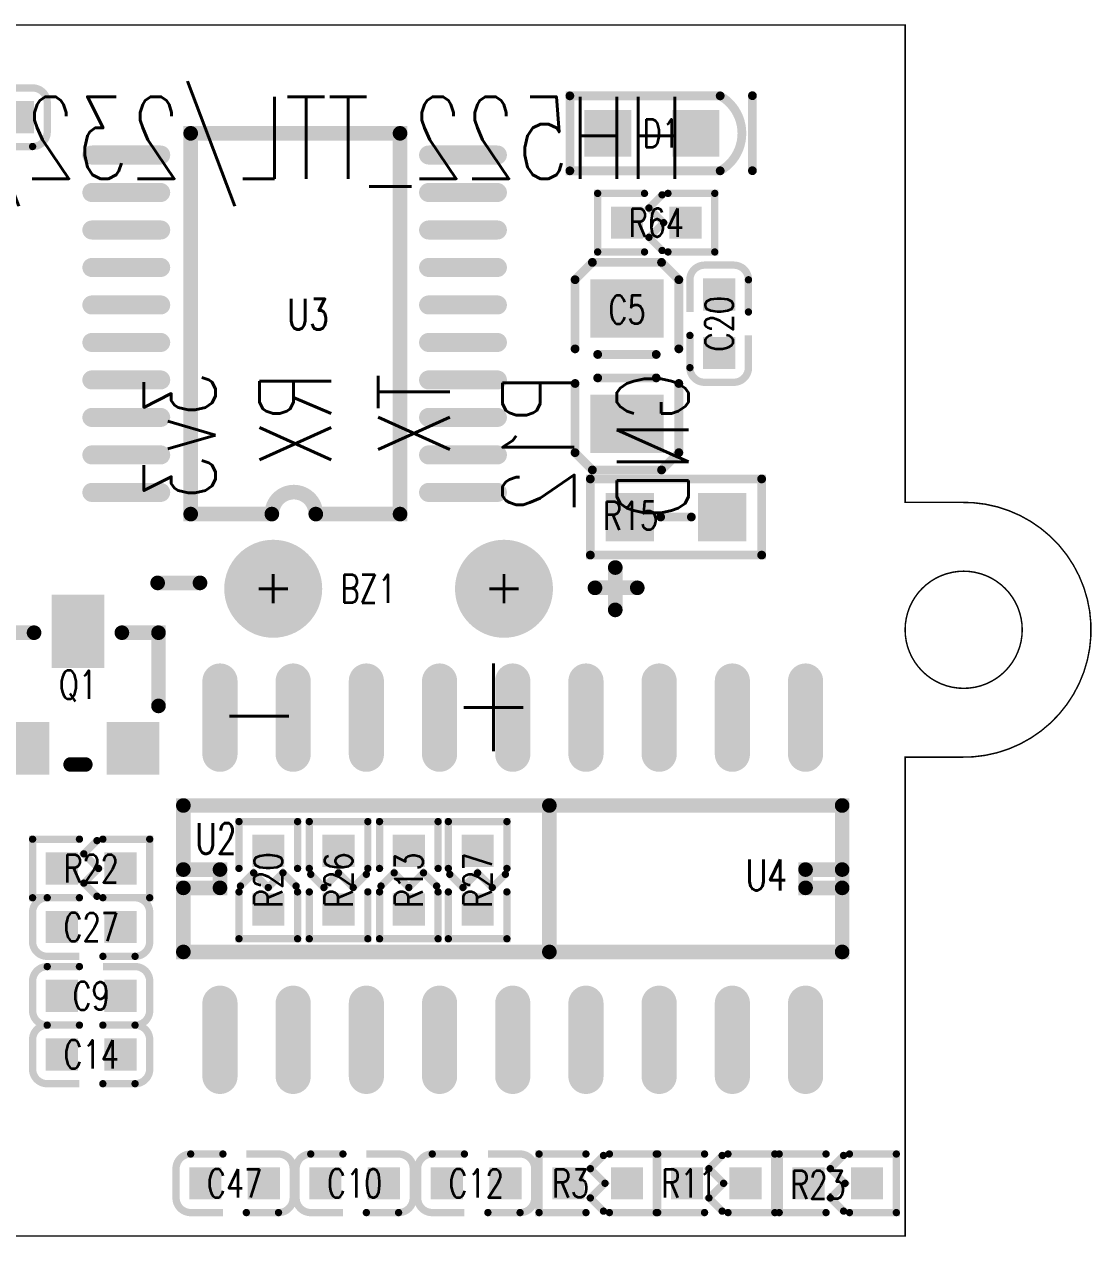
# Model space of a CAD drawing. Extents: x -3.2 to 35.3, y 0 to 21.
# Drawn here: x 16.77 to 35.29, y -0.01 to 21.02 of the extents above; entities that cross this region are included whole.
import ezdxf
from ezdxf.enums import TextEntityAlignment as Align

# ---------------------------------------------------------------- set-up
doc = ezdxf.new("R2010")
doc.units = 0
for name, color, linetype in [('BOARD_CUTOUT_00', 6, 'CONTINUOUS'), ('BOARD_OUTLINE_00', 6, 'CONTINUOUS'), ('DRIL_NPLTE_THRU_01', 16, 'CONTINUOUS'), ('DRIL_NPLTE_THRU_02', 176, 'CONTINUOUS'), ('DRIL_PLTE_THRU_01', 16, 'CONTINUOUS'), ('DRIL_PLTE_THRU_02', 176, 'CONTINUOUS'), ('DRIL_SYMBOL', 6, 'CONTINUOUS'), ('PADS_BOT', 5, 'CONTINUOUS'), ('PADS_INNER', 1, 'CONTINUOUS'), ('PADS_TOP', 1, 'CONTINUOUS'), ('PART_NAME_01', 254, 'CONTINUOUS'), ('PART_NAME_126', 2, 'CONTINUOUS'), ('PART_TOP_2DLINE_00', 96, 'CONTINUOUS'), ('TEXT_129', 56, 'CONTINUOUS')]:
    doc.layers.add(name, color=color, linetype=linetype)
doc.styles.add('W0$07', font='simplex', dxfattribs={"width": 0.75})
doc.styles.add('W0$0762', font='simplex', dxfattribs={"width": 0.75})
doc.styles.add('W0$1778', font='simplex', dxfattribs={"width": 0.75})
doc.styles.add('W0$2032', font='simplex', dxfattribs={"width": 0.75})
doc.styles.add('W0$254', font='simplex', dxfattribs={"width": 0.75})

# ---------------------------------------------------------------- blocks, each defined once
blk = doc.blocks.new('SMOOTH_0$0254')
at = {"const_width": 0.0127}
blk.add_lwpolyline([(-0.00635, 0, 1), (0.00635, 0, 1)], format="xyb", close=True, dxfattribs=at)
blk = doc.blocks.new('BOARD_21')
at = {"layer": 'BOARD_CUTOUT_00', "const_width": 0.0254}
blk.add_lwpolyline([(32.0548, 10.5156, 1), (34.0868, 10.5156, 1)], format="xyb", close=True, dxfattribs=at)
at = {"layer": 'BOARD_OUTLINE_00', "const_width": 0.0254}
blk.add_lwpolyline([(0, 0), (32.0548, 0), (32.0548, 8.3058), (33.02, 8.3058, 1.0229506), (33.02, 12.7254), (32.0548, 12.7254), (32.0548, 21.0058), (0, 21.0058), (0, 12.7254), (-1.0668, 12.7254, 0.9775643), (-1.0668, 8.3058), (0, 8.3058)], format="xyb", close=True, dxfattribs=at)
at = {"layer": 'BOARD_OUTLINE_00'}
for p in [(32.0548, 21.0058), (32.0548, 12.7254), (33.02, 12.7254), (32.0548, 8.3058), (33.02, 8.3058), (32.0548, 0)]:
    blk.add_blockref('SMOOTH_0$0254', p, dxfattribs=at)
blk = doc.blocks.new('SMOOTH_0$254')
at = {"const_width": 0.127}
blk.add_lwpolyline([(-0.0635, 0, 1), (0.0635, 0, 1)], format="xyb", close=True, dxfattribs=at)
blk = doc.blocks.new('PART_BODY_TOP_16')
at = {"layer": 'PART_TOP_2DLINE_00', "const_width": 0.254}
blk.add_lwpolyline([(-1.8288, -3.302), (-1.8288, 3.302), (-0.366896, 3.302, 1), (0.395104, 3.302), (1.8034, 3.302), (1.8034, -3.302)], format="xyb", close=True, dxfattribs=at)
at = {"layer": 'PART_TOP_2DLINE_00'}
for p in [(-1.8288, 3.302), (-0.366896, 3.302), (0.395104, 3.302), (1.8034, 3.302), (-1.8288, -3.302), (1.8034, -3.302)]:
    blk.add_blockref('SMOOTH_0$254', p, dxfattribs=at)
blk = doc.blocks.new('DRIL_HOLE_0')
blk.add_lwpolyline([(0, 0, 1), (0, 0, 1)], format="xyb", close=True)
blk = doc.blocks.new('PAD_0')
blk.add_lwpolyline([(0, 0, 1), (0, 0, 1)], format="xyb", close=True)
blk = doc.blocks.new('PAD_1')
at = {"const_width": 0.1651}
blk.add_lwpolyline([(-0.5969, -0.08255), (0.5969, -0.08255, 1), (0.5969, 0.08255), (-0.5969, 0.08255, 1)], format="xyb", close=True, dxfattribs=at)
blk = doc.blocks.new('STK_TOP_224')
at = {"layer": 'DRIL_PLTE_THRU_01'}
blk.add_blockref('DRIL_HOLE_0', (0, 0), dxfattribs=at)
at = {"layer": 'DRIL_PLTE_THRU_02'}
blk.add_blockref('DRIL_HOLE_0', (0, 0), dxfattribs=at)
at = {"layer": 'PADS_BOT'}
blk.add_blockref('PAD_0', (0, 0), dxfattribs=at)
at = {"layer": 'PADS_INNER'}
blk.add_blockref('PAD_0', (0, 0), dxfattribs=at)
at = {"layer": 'PADS_TOP'}
blk.add_blockref('PAD_1', (0, 0), dxfattribs=at)
blk = doc.blocks.new('SYM_TOP_18')
for name, p in [('PART_BODY_TOP_16', (0, 0)), ('STK_TOP_224', (-2.921, 2.92608)), ('STK_TOP_224', (2.921, 2.92608)), ('STK_TOP_224', (-2.921, 2.27584)), ('STK_TOP_224', (2.921, 2.27584)), ('STK_TOP_224', (-2.921, 1.6256)), ('STK_TOP_224', (2.921, 1.6256)), ('STK_TOP_224', (-2.921, 0.97536)), ('STK_TOP_224', (2.921, 0.97536)), ('STK_TOP_224', (-2.921, 0.32512)), ('STK_TOP_224', (2.921, 0.32512)), ('STK_TOP_224', (-2.921, -0.32512)), ('STK_TOP_224', (2.921, -0.32512)), ('STK_TOP_224', (-2.921, -0.97536)), ('STK_TOP_224', (2.921, -0.97536)), ('STK_TOP_224', (-2.921, -1.6256)), ('STK_TOP_224', (2.921, -1.6256)), ('STK_TOP_224', (-2.921, -2.27584)), ('STK_TOP_224', (2.921, -2.27584)), ('STK_TOP_224', (-2.921, -2.92608)), ('STK_TOP_224', (2.921, -2.92608))]:
    blk.add_blockref(name, p)
blk = doc.blocks.new('PART_TOP_0')
blk.add_blockref('SYM_TOP_18', (0, 0))
at = {"layer": 'PART_NAME_01', "style": 'W0$0762', "width": 0.75}
blk.add_text('U3', height=0.5334, rotation=180, dxfattribs=at).set_placement((0.127, 0.102))
blk = doc.blocks.new('SMOOTH_0$127')
at = {"const_width": 0.0635}
blk.add_lwpolyline([(-0.03175, 0, 1), (0.03175, 0, 1)], format="xyb", close=True, dxfattribs=at)
blk = doc.blocks.new('PART_BODY_TOP_6')
at = {"layer": 'PART_TOP_2DLINE_00', "const_width": 0.127}
for points in [[(-0.2032, 0.508), (-1.016, 0.508), (-1.016, -0.508), (-0.2032, -0.508)], [(0.1016, 0.4826), (-0.127, 0.254), (0.127, 0), (-0.127, -0.254), (0.1016, -0.4826)], [(0.2032, 0.508), (1.016, 0.508), (1.016, -0.508), (0.2032, -0.508)]]:
    blk.add_lwpolyline(points, dxfattribs=at)
at = {"layer": 'PART_TOP_2DLINE_00'}
for p in [(-1.016, 0.508), (-0.2032, 0.508), (0.1016, 0.4826), (0.2032, 0.508), (1.016, 0.508), (-0.127, 0.254), (0.127, 0), (-0.127, -0.254), (0.1016, -0.4826), (-1.016, -0.508), (-0.2032, -0.508), (0.2032, -0.508), (1.016, -0.508)]:
    blk.add_blockref('SMOOTH_0$127', p, dxfattribs=at)
blk = doc.blocks.new('PAD_2')
at = {"const_width": 0.5588}
blk.add_lwpolyline([(-0.2794, 0), (0.2794, 0)], dxfattribs=at)
blk = doc.blocks.new('STK_TOP_15')
at = {"layer": 'DRIL_PLTE_THRU_01'}
blk.add_blockref('DRIL_HOLE_0', (0, 0), dxfattribs=at)
at = {"layer": 'DRIL_PLTE_THRU_02'}
blk.add_blockref('DRIL_HOLE_0', (0, 0), dxfattribs=at)
at = {"layer": 'PADS_BOT'}
blk.add_blockref('PAD_0', (0, 0), dxfattribs=at)
at = {"layer": 'PADS_INNER'}
blk.add_blockref('PAD_0', (0, 0), dxfattribs=at)
at = {"layer": 'PADS_TOP'}
blk.add_blockref('PAD_2', (0, 0), dxfattribs=at)
blk = doc.blocks.new('SYM_TOP_9')
for name, p in [('PART_BODY_TOP_6', (0, 0)), ('STK_TOP_15', (-0.508, 0)), ('STK_TOP_15', (0.508, 0))]:
    blk.add_blockref(name, p)
blk = doc.blocks.new('PART_TOP_1')
blk.add_blockref('SYM_TOP_9', (0, 0))
at = {"layer": 'PART_NAME_126', "style": 'W0$07', "width": 0.75}
blk.add_text('R27', height=0.49, dxfattribs=at).set_placement((0, 0), align=Align.MIDDLE_CENTER)
blk = doc.blocks.new('PART_TOP_2')
blk.add_blockref('SYM_TOP_9', (0, 0))
at = {"layer": 'PART_NAME_126', "style": 'W0$07', "width": 0.75}
blk.add_text('R13', height=0.49, rotation=-180, dxfattribs=at).set_placement((0, 0), align=Align.MIDDLE_CENTER)
blk = doc.blocks.new('PART_TOP_3')
blk.add_blockref('SYM_TOP_9', (0, 0))
at = {"layer": 'PART_NAME_126', "style": 'W0$07', "width": 0.75}
blk.add_text('R26', height=0.49, dxfattribs=at).set_placement((0, 0), align=Align.MIDDLE_CENTER)
blk = doc.blocks.new('PART_TOP_4')
blk.add_blockref('SYM_TOP_9', (0, 0))
at = {"layer": 'PART_NAME_126', "style": 'W0$07', "width": 0.75}
blk.add_text('R3', height=0.49, dxfattribs=at).set_placement((-0.473, 0), align=Align.MIDDLE_CENTER)
blk = doc.blocks.new('PART_BODY_TOP_5')
at = {"layer": 'PART_TOP_2DLINE_00', "const_width": 0.127}
for points in [[(-0.2032, 0.508), (-0.762, 0.508, 0.4142136), (-1.016, 0.254), (-1.016, -0.254, 0.4142136), (-0.762, -0.508), (-0.2032, -0.508)], [(0.2032, -0.508), (0.762, -0.508, 0.4142136), (1.016, -0.254), (1.016, 0.254, 0.4142136), (0.762, 0.508), (0.2032, 0.508)]]:
    blk.add_lwpolyline(points, format="xyb", dxfattribs=at)
at = {"layer": 'PART_TOP_2DLINE_00'}
for p in [(-0.762, 0.508), (-0.2032, 0.508), (0.2032, -0.508), (0.762, -0.508)]:
    blk.add_blockref('SMOOTH_0$127', p, dxfattribs=at)
blk = doc.blocks.new('SYM_TOP_8')
for name, p in [('PART_BODY_TOP_5', (0, 0)), ('STK_TOP_15', (-0.508, 0)), ('STK_TOP_15', (0.508, 0))]:
    blk.add_blockref(name, p)
blk = doc.blocks.new('PART_TOP_5')
blk.add_blockref('SYM_TOP_8', (0, 0))
at = {"layer": 'PART_NAME_126', "style": 'W0$07', "width": 0.75}
blk.add_text('C10', height=0.49, rotation=-180, dxfattribs=at).set_placement((0, 0), align=Align.MIDDLE_CENTER)
blk = doc.blocks.new('PART_TOP_6')
blk.add_blockref('SYM_TOP_8', (0, 0))
at = {"layer": 'PART_NAME_126', "style": 'W0$07', "width": 0.75}
blk.add_text('C47', height=0.49, dxfattribs=at).set_placement((0, 0), align=Align.MIDDLE_CENTER)
blk = doc.blocks.new('PART_TOP_7')
blk.add_blockref('SYM_TOP_8', (0, 0))
at = {"layer": 'PART_NAME_126', "style": 'W0$07', "width": 0.75}
blk.add_text('C12', height=0.49, dxfattribs=at).set_placement((0, 0), align=Align.MIDDLE_CENTER)
blk = doc.blocks.new('PART_TOP_8')
blk.add_blockref('SYM_TOP_9', (0, 0))
at = {"layer": 'PART_NAME_126', "style": 'W0$07', "width": 0.75}
blk.add_text('R11', height=0.49, dxfattribs=at).set_placement((-0.473, 0), align=Align.MIDDLE_CENTER)
blk = doc.blocks.new('PART_TOP_9')
blk.add_blockref('SYM_TOP_9', (0, 0))
at = {"layer": 'PART_NAME_126', "style": 'W0$07', "width": 0.75}
blk.add_text('R23', height=0.49, dxfattribs=at).set_placement((-0.346, -0.0254), align=Align.MIDDLE_CENTER)
blk = doc.blocks.new('SMOOTH_0$1524')
at = {"const_width": 0.0762}
blk.add_lwpolyline([(-0.0381, 0, 1), (0.0381, 0, 1)], format="xyb", close=True, dxfattribs=at)
blk = doc.blocks.new('PART_BODY_TOP_12')
at = {"layer": 'PART_TOP_2DLINE_00', "const_width": 0.152}
blk.add_lwpolyline([(1.186, -0.65, 0.57968), (1.186, 0.65), (-1.422, 0.65), (-1.422, -0.65)], format="xyb", close=True, dxfattribs=at)
blk.add_lwpolyline([(1.745, 0.653), (1.745, -0.648)], dxfattribs=at)
at = {"layer": 'PART_TOP_2DLINE_00'}
for p in [(-1.422, 0.65), (1.186, 0.65), (1.745, 0.653), (-1.422, -0.65), (1.186, -0.65), (1.745, -0.648)]:
    blk.add_blockref('SMOOTH_0$1524', p, dxfattribs=at)
blk = doc.blocks.new('PAD_3')
at = {"const_width": 0.8128}
blk.add_lwpolyline([(-0.4064, 0), (0.4064, 0)], dxfattribs=at)
blk = doc.blocks.new('STK_TOP_47')
at = {"layer": 'DRIL_NPLTE_THRU_01'}
blk.add_blockref('DRIL_HOLE_0', (0, 0), dxfattribs=at)
at = {"layer": 'DRIL_NPLTE_THRU_02'}
blk.add_blockref('DRIL_HOLE_0', (0, 0), dxfattribs=at)
at = {"layer": 'PADS_BOT'}
blk.add_blockref('PAD_0', (0, 0), dxfattribs=at)
at = {"layer": 'PADS_INNER'}
blk.add_blockref('PAD_0', (0, 0), dxfattribs=at)
at = {"layer": 'PADS_TOP'}
blk.add_blockref('PAD_3', (0, 0), dxfattribs=at)
blk = doc.blocks.new('SYM_TOP_14')
for name, p in [('PART_BODY_TOP_12', (0, 0)), ('STK_TOP_47', (-0.762, 0)), ('STK_TOP_47', (0.762, 0))]:
    blk.add_blockref(name, p)
blk = doc.blocks.new('PART_TOP_10')
blk.add_blockref('SYM_TOP_14', (0, 0))
at = {"layer": 'PART_NAME_126', "style": 'W0$07', "width": 0.75}
blk.add_text('D1', height=0.49, dxfattribs=at).set_placement((0.161, 0.001), align=Align.MIDDLE_CENTER)
blk = doc.blocks.new('PART_TOP_17')
blk.add_blockref('SYM_TOP_9', (0, 0))
at = {"layer": 'PART_NAME_126', "style": 'W0$07', "width": 0.75}
blk.add_text('R64', height=0.49, dxfattribs=at).set_placement((0, 0), align=Align.MIDDLE_CENTER)
blk = doc.blocks.new('PART_BODY_TOP_7')
at = {"layer": 'PART_TOP_2DLINE_00', "const_width": 0.1524}
blk.add_lwpolyline([(-0.6858, 0.6604), (2.286, 0.6604), (2.286, -0.6604), (-0.6858, -0.6604)], close=True, dxfattribs=at)
blk.add_lwpolyline([(0.5334, 0), (1.0668, 0)], dxfattribs=at)
at = {"layer": 'PART_TOP_2DLINE_00'}
for p in [(-0.6858, 0.6604), (2.286, 0.6604), (0.5334, 0), (1.0668, 0), (-0.6858, -0.6604), (2.286, -0.6604)]:
    blk.add_blockref('SMOOTH_0$1524', p, dxfattribs=at)
blk = doc.blocks.new('PAD_5')
at = {"const_width": 0.8382}
blk.add_lwpolyline([(-0.4191, 0), (0.4191, 0)], dxfattribs=at)
blk = doc.blocks.new('STK_TOP_22')
at = {"layer": 'DRIL_PLTE_THRU_01'}
blk.add_blockref('DRIL_HOLE_0', (0, 0), dxfattribs=at)
at = {"layer": 'DRIL_PLTE_THRU_02'}
blk.add_blockref('DRIL_HOLE_0', (0, 0), dxfattribs=at)
at = {"layer": 'PADS_BOT'}
blk.add_blockref('PAD_0', (0, 0), dxfattribs=at)
at = {"layer": 'PADS_INNER'}
blk.add_blockref('PAD_0', (0, 0), dxfattribs=at)
at = {"layer": 'PADS_TOP'}
blk.add_blockref('PAD_5', (0, 0), dxfattribs=at)
blk = doc.blocks.new('SYM_TOP_10')
for name, p in [('PART_BODY_TOP_7', (0, 0)), ('STK_TOP_22', (0, 0)), ('STK_TOP_22', (1.6002, 0))]:
    blk.add_blockref(name, p)
blk = doc.blocks.new('PART_TOP_18')
blk.add_blockref('SYM_TOP_10', (0, 0))
at = {"layer": 'PART_NAME_126', "style": 'W0$07', "width": 0.75}
blk.add_text('R15', height=0.49, dxfattribs=at).set_placement((0.0096, 0.0254), align=Align.MIDDLE_CENTER)
blk = doc.blocks.new('PART_TOP_19')
blk.add_blockref('SYM_TOP_9', (0, 0))
at = {"layer": 'PART_NAME_126', "style": 'W0$07', "width": 0.75}
blk.add_text('R20', height=0.49, rotation=-180, dxfattribs=at).set_placement((0, 0), align=Align.MIDDLE_CENTER)
blk = doc.blocks.new('PART_BODY_TOP_17')
at = {"layer": 'PART_TOP_2DLINE_00', "const_width": 0.254}
blk.add_lwpolyline([(-5.08, -1.27), (-5.08, -0.15875), (-4.445, -0.15875), (-4.445, 0.15875), (-5.08, 0.15875), (-5.08, 1.27), (6.35, 1.27), (6.35, -1.27)], close=True, dxfattribs=at)
at = {"layer": 'PART_TOP_2DLINE_00'}
for p in [(-5.08, 1.27), (6.35, 1.27), (-5.08, 0.15875), (-4.445, 0.15875), (-5.08, -0.15875), (-4.445, -0.15875), (-5.08, -1.27), (6.35, -1.27)]:
    blk.add_blockref('SMOOTH_0$254', p, dxfattribs=at)
blk = doc.blocks.new('PAD_6')
at = {"const_width": 0.3048}
blk.add_lwpolyline([(-0.635, -0.1524), (0.635, -0.1524, 1), (0.635, 0.1524), (-0.635, 0.1524, 1)], format="xyb", close=True, dxfattribs=at)
blk = doc.blocks.new('STK_TOP_21')
at = {"layer": 'DRIL_NPLTE_THRU_01'}
blk.add_blockref('DRIL_HOLE_0', (0, 0), dxfattribs=at)
at = {"layer": 'DRIL_NPLTE_THRU_02'}
blk.add_blockref('DRIL_HOLE_0', (0, 0), dxfattribs=at)
at = {"layer": 'PADS_BOT'}
blk.add_blockref('PAD_0', (0, 0), dxfattribs=at)
at = {"layer": 'PADS_INNER'}
blk.add_blockref('PAD_0', (0, 0), dxfattribs=at)
at = {"layer": 'PADS_TOP', "rotation": 90}
blk.add_blockref('PAD_6', (0, 0), dxfattribs=at)
blk = doc.blocks.new('SYM_TOP_19')
for name, p in [('STK_TOP_21', (-4.445, 2.794)), ('STK_TOP_21', (-3.175, 2.794)), ('STK_TOP_21', (-1.905, 2.794)), ('STK_TOP_21', (-0.635, 2.794)), ('STK_TOP_21', (0.635, 2.794)), ('STK_TOP_21', (1.905, 2.794)), ('STK_TOP_21', (3.175, 2.794)), ('STK_TOP_21', (4.445, 2.794)), ('STK_TOP_21', (5.715, 2.794)), ('PART_BODY_TOP_17', (0, 0)), ('STK_TOP_21', (-4.445, -2.794)), ('STK_TOP_21', (-3.175, -2.794)), ('STK_TOP_21', (-1.905, -2.794)), ('STK_TOP_21', (-0.635, -2.794)), ('STK_TOP_21', (0.635, -2.794)), ('STK_TOP_21', (1.905, -2.794)), ('STK_TOP_21', (3.175, -2.794)), ('STK_TOP_21', (4.445, -2.794)), ('STK_TOP_21', (5.715, -2.794))]:
    blk.add_blockref(name, p)
blk = doc.blocks.new('PART_TOP_20')
blk.add_blockref('SYM_TOP_19', (0, 0))
at = {"layer": 'PART_NAME_01', "style": 'W0$0762', "width": 0.75}
blk.add_text('U2', height=0.5334, dxfattribs=at).set_placement((-4.8768, 0.4318))
blk = doc.blocks.new('PART_BODY_TOP_15')
at = {"layer": 'PART_TOP_2DLINE_00', "const_width": 0.254}
for points in [[(-4.42, -0.267), (-4.42, 0.468)], [(-4.802, 0.085), (-4.068, 0.085)], [(2.785, 0), (3.52, 0)]]:
    blk.add_lwpolyline(points, dxfattribs=at)
at = {"layer": 'PART_TOP_2DLINE_00', "const_width": 0.127}
for points in [[(-4.068, 0.022, 1), (-4.068, 0.149, 1)], [(-4.42, -0.33, 1), (-4.42, -0.203, 1)]]:
    blk.add_lwpolyline(points, format="xyb", close=True, dxfattribs=at)
at = {"layer": 'PART_TOP_2DLINE_00'}
for p in [(-4.42, 0.468), (-4.802, 0.085), (-4.068, 0.085), (2.785, 0), (3.52, 0), (-4.42, -0.267)]:
    blk.add_blockref('SMOOTH_0$254', p, dxfattribs=at)
blk = doc.blocks.new('DRIL_SYMBOL_0$9')
at = {"layer": 'DRIL_SYMBOL', "const_width": 0.0508}
for points in [[(0, -0.254), (0, 0.254)], [(-0.254, 0), (0.254, 0)]]:
    blk.add_lwpolyline(points, dxfattribs=at)
blk = doc.blocks.new('DRIL_HOLE_0$9')
at = {"const_width": 0.45}
blk.add_lwpolyline([(-0.225, 0, 1), (0.225, 0, 1)], format="xyb", close=True, dxfattribs=at)
blk.add_blockref('DRIL_SYMBOL_0$9', (0, 0))
blk = doc.blocks.new('PAD_7')
at = {"const_width": 0.85}
blk.add_lwpolyline([(0, -0.425, 1), (0, 0.425, 1)], format="xyb", close=True, dxfattribs=at)
blk = doc.blocks.new('STK_TOP_105')
at = {"layer": 'DRIL_PLTE_THRU_01'}
blk.add_blockref('DRIL_HOLE_0$9', (0, 0), dxfattribs=at)
at = {"layer": 'DRIL_PLTE_THRU_02'}
blk.add_blockref('DRIL_HOLE_0$9', (0, 0), dxfattribs=at)
at = {"layer": 'PADS_BOT'}
blk.add_blockref('PAD_7', (0, 0), dxfattribs=at)
at = {"layer": 'PADS_INNER'}
blk.add_blockref('PAD_7', (0, 0), dxfattribs=at)
at = {"layer": 'PADS_TOP'}
blk.add_blockref('PAD_7', (0, 0), dxfattribs=at)
blk = doc.blocks.new('SYM_TOP_17')
for name, p in [('STK_TOP_105', (-2.4892, 0.1016)), ('STK_TOP_105', (1.5146, 0.1016)), ('PART_BODY_TOP_15', (0, 0))]:
    blk.add_blockref(name, p)
blk = doc.blocks.new('PART_TOP_21')
blk.add_blockref('SYM_TOP_17', (0, 0))
at = {"layer": 'PART_NAME_126', "style": 'W0$07', "width": 0.75}
blk.add_text('BZ1', height=0.49, rotation=-180, dxfattribs=at).set_placement((-0.1331, 0.1016), align=Align.MIDDLE_CENTER)
blk = doc.blocks.new('PART_TOP_22')
blk.add_blockref('SYM_TOP_8', (0, 0))
at = {"layer": 'PART_NAME_126', "style": 'W0$07', "width": 0.75}
blk.add_text('C20', height=0.49, dxfattribs=at).set_placement((0, 0), align=Align.MIDDLE_CENTER)
blk = doc.blocks.new('PART_BODY_TOP_14')
at = {"layer": 'PART_TOP_2DLINE_00', "const_width": 0.254}
for points in [[(-0.762, 1.016), (-1.397, 1.016), (-1.397, -0.254)], [(0.762, 1.016), (1.397, 1.016), (1.397, -0.254)], [(-0.127, -1.27), (0.127, -1.27)]]:
    blk.add_lwpolyline(points, dxfattribs=at)
at = {"layer": 'PART_TOP_2DLINE_00'}
for p in [(-1.397, 1.016), (-0.762, 1.016), (0.762, 1.016), (1.397, 1.016), (-1.397, -0.254), (1.397, -0.254), (-0.127, -1.27), (0.127, -1.27)]:
    blk.add_blockref('SMOOTH_0$254', p, dxfattribs=at)
blk = doc.blocks.new('PAD_8')
at = {"const_width": 0.9144}
blk.add_lwpolyline([(-0.4572, 0), (0.4572, 0)], dxfattribs=at)
blk = doc.blocks.new('STK_TOP_106')
at = {"layer": 'DRIL_PLTE_THRU_01'}
blk.add_blockref('DRIL_HOLE_0', (0, 0), dxfattribs=at)
at = {"layer": 'DRIL_PLTE_THRU_02'}
blk.add_blockref('DRIL_HOLE_0', (0, 0), dxfattribs=at)
at = {"layer": 'PADS_BOT'}
blk.add_blockref('PAD_0', (0, 0), dxfattribs=at)
at = {"layer": 'PADS_INNER'}
blk.add_blockref('PAD_0', (0, 0), dxfattribs=at)
at = {"layer": 'PADS_TOP'}
blk.add_blockref('PAD_8', (0, 0), dxfattribs=at)
blk = doc.blocks.new('PAD_9')
at = {"const_width": 0.914}
blk.add_lwpolyline([(-0.635, 0), (0.635, 0)], dxfattribs=at)
blk = doc.blocks.new('STK_TOP_107')
at = {"layer": 'DRIL_PLTE_THRU_01'}
blk.add_blockref('DRIL_HOLE_0', (0, 0), dxfattribs=at)
at = {"layer": 'DRIL_PLTE_THRU_02'}
blk.add_blockref('DRIL_HOLE_0', (0, 0), dxfattribs=at)
at = {"layer": 'PADS_BOT'}
blk.add_blockref('PAD_0', (0, 0), dxfattribs=at)
at = {"layer": 'PADS_INNER'}
blk.add_blockref('PAD_0', (0, 0), dxfattribs=at)
at = {"layer": 'PADS_TOP', "rotation": 90}
blk.add_blockref('PAD_9', (0, 0), dxfattribs=at)
blk = doc.blocks.new('SYM_TOP_16')
for name, p in [('STK_TOP_107', (0, 1.0414)), ('PART_BODY_TOP_14', (0, 0)), ('STK_TOP_106', (-0.9525, -0.9906)), ('STK_TOP_106', (0.9525, -0.9906))]:
    blk.add_blockref(name, p)
blk = doc.blocks.new('PART_TOP_23')
blk.add_blockref('SYM_TOP_16', (0, 0))
at = {"layer": 'PART_NAME_126', "style": 'W0$07', "width": 0.75}
blk.add_text('Q1', height=0.49, dxfattribs=at).set_placement((0, 0.1143), align=Align.MIDDLE_CENTER)
blk = doc.blocks.new('PART_TOP_24')
blk.add_blockref('SYM_TOP_9', (0, 0))
at = {"layer": 'PART_NAME_126', "style": 'W0$07', "width": 0.75}
blk.add_text('R22', height=0.49, dxfattribs=at).set_placement((0, 0), align=Align.MIDDLE_CENTER)
blk = doc.blocks.new('PART_TOP_25')
blk.add_blockref('SYM_TOP_8', (0, 0))
at = {"layer": 'PART_NAME_126', "style": 'W0$07', "width": 0.75}
blk.add_text('C27', height=0.49, dxfattribs=at).set_placement((0, 0), align=Align.MIDDLE_CENTER)
blk = doc.blocks.new('PART_TOP_26')
blk.add_blockref('SYM_TOP_8', (0, 0))
at = {"layer": 'PART_NAME_126', "style": 'W0$07', "width": 0.75}
blk.add_text('C9', height=0.49, dxfattribs=at).set_placement((0, 0), align=Align.MIDDLE_CENTER)
blk = doc.blocks.new('PART_TOP_27')
blk.add_blockref('SYM_TOP_8', (0, 0))
at = {"layer": 'PART_NAME_126', "style": 'W0$07', "width": 0.75}
blk.add_text('C14', height=0.49, rotation=-180, dxfattribs=at).set_placement((0, 0), align=Align.MIDDLE_CENTER)
blk = doc.blocks.new('PART_TOP_28')
blk.add_blockref('SYM_TOP_8', (0, 0))
at = {"layer": 'PART_NAME_126', "style": 'W0$07', "width": 0.75}
blk.add_text('C13', height=0.49, rotation=-180, dxfattribs=at).set_placement((0, 0), align=Align.MIDDLE_CENTER)
blk = doc.blocks.new('PART_BODY_TOP_8')
at = {"layer": 'PART_TOP_2DLINE_00', "const_width": 0.1524}
for points in [[(-0.3, 0.9), (-1.5, 0.9), (-1.8, 0.6), (-1.8, -0.6), (-1.5, -0.9), (-0.3, -0.9)], [(0.3, 0.9), (1.5, 0.9), (1.8, 0.6), (1.8, -0.6), (1.5, -0.9), (0.3, -0.9)], [(-0.2032, 0.508), (-0.2032, -0.508)], [(0.2032, 0.508), (0.2032, -0.508)]]:
    blk.add_lwpolyline(points, dxfattribs=at)
at = {"layer": 'PART_TOP_2DLINE_00'}
for p in [(-1.5, 0.9), (-0.3, 0.9), (0.3, 0.9), (1.5, 0.9), (-1.8, 0.6), (1.8, 0.6), (-0.2032, 0.508), (0.2032, 0.508), (-1.8, -0.6), (-0.2032, -0.508), (0.2032, -0.508), (1.8, -0.6), (-1.5, -0.9), (-0.3, -0.9), (0.3, -0.9), (1.5, -0.9)]:
    blk.add_blockref('SMOOTH_0$1524', p, dxfattribs=at)
blk = doc.blocks.new('PAD_4')
at = {"const_width": 1.016}
blk.add_lwpolyline([(-0.635, 0), (0.635, 0)], dxfattribs=at)
blk = doc.blocks.new('STK_TOP_24')
at = {"layer": 'DRIL_PLTE_THRU_01'}
blk.add_blockref('DRIL_HOLE_0', (0, 0), dxfattribs=at)
at = {"layer": 'DRIL_PLTE_THRU_02'}
blk.add_blockref('DRIL_HOLE_0', (0, 0), dxfattribs=at)
at = {"layer": 'PADS_BOT'}
blk.add_blockref('PAD_0', (0, 0), dxfattribs=at)
at = {"layer": 'PADS_INNER'}
blk.add_blockref('PAD_0', (0, 0), dxfattribs=at)
at = {"layer": 'PADS_TOP', "rotation": 90}
blk.add_blockref('PAD_4', (0, 0), dxfattribs=at)
blk = doc.blocks.new('SYM_TOP_11')
for name, p in [('STK_TOP_24', (-0.999998, 0)), ('STK_TOP_24', (0.999998, 0)), ('PART_BODY_TOP_8', (0, 0))]:
    blk.add_blockref(name, p)
blk = doc.blocks.new('PART_TOP_53')
blk.add_blockref('SYM_TOP_11', (0, 0))
at = {"layer": 'PART_NAME_126', "style": 'W0$07', "width": 0.75}
blk.add_text('C5', height=0.49, rotation=-270, dxfattribs=at).set_placement((-0.981, 0), align=Align.MIDDLE_CENTER)
blk = doc.blocks.new('PART_BODY_TOP_24')
at = {"layer": 'PART_TOP_2DLINE_00', "const_width": 0.254}
blk.add_lwpolyline([(-2.54, -1.27), (-2.54, -0.15875), (-1.905, -0.15875), (-1.905, 0.15875), (-2.54, 0.15875), (-2.54, 1.27), (2.54, 1.27), (2.54, -1.27)], close=True, dxfattribs=at)
at = {"layer": 'PART_TOP_2DLINE_00'}
for p in [(-2.54, 1.27), (2.54, 1.27), (-2.54, 0.15875), (-1.905, 0.15875), (-2.54, -0.15875), (-1.905, -0.15875), (-2.54, -1.27), (2.54, -1.27)]:
    blk.add_blockref('SMOOTH_0$254', p, dxfattribs=at)
blk = doc.blocks.new('SYM_TOP_24')
for name, p in [('STK_TOP_21', (-1.905, 2.794)), ('STK_TOP_21', (-0.635, 2.794)), ('STK_TOP_21', (0.635, 2.794)), ('STK_TOP_21', (1.905, 2.794)), ('PART_BODY_TOP_24', (0, 0)), ('STK_TOP_21', (-1.905, -2.794)), ('STK_TOP_21', (-0.635, -2.794)), ('STK_TOP_21', (0.635, -2.794)), ('STK_TOP_21', (1.905, -2.794))]:
    blk.add_blockref(name, p)
blk = doc.blocks.new('PART_TOP_54')
blk.add_blockref('SYM_TOP_24', (0, 0))
at = {"layer": 'PART_NAME_01', "style": 'W0$0762', "width": 0.75}
blk.add_text('U4', height=0.5334, rotation=180, dxfattribs=at).set_placement((-0.864, 0.203))

msp = doc.modelspace()

# ---------------------------------------------------------------- block references
for name, p in [('BOARD_21', (0, 0)), ('PART_TOP_10', (27.6606, 19.1262)), ('PART_TOP_17', (27.7368, 17.5768)), ('PART_TOP_18', (27.2796, 12.4714)), ('PART_TOP_23', (17.7038, 9.4488)), ('PART_TOP_20', (24.6126, 6.1976)), ('PART_TOP_24', (17.9324, 6.3754)), ('PART_TOP_25', (17.9324, 5.3594)), ('PART_TOP_26', (17.9324, 4.1656)), ('PART_TOP_6', (20.4216, 0.9144)), ('PART_TOP_7', (24.6126, 0.9144)), ('PART_TOP_4', (26.7208, 0.9144)), ('PART_TOP_8', (28.7782, 0.9144)), ('PART_TOP_9', (30.8864, 0.9144))]:
    msp.add_blockref(name, p)
for name, p, rotation in [('PART_TOP_28', (16.1544, 19.4056), 180), ('PART_TOP_0', (21.463, 15.8242), 180), ('PART_TOP_53', (27.2288, 15.0876), 270), ('PART_TOP_22', (28.829, 15.8242), 90), ('PART_TOP_21', (22.606, 11.3284), 180), ('PART_TOP_54', (28.4226, 6.1976), 180), ('PART_TOP_19', (21.0058, 6.1722), 270), ('PART_TOP_3', (22.225, 6.1722), 90), ('PART_TOP_2', (23.4442, 6.1722), 270), ('PART_TOP_1', (24.638, 6.1722), 90), ('PART_TOP_27', (17.9324, 3.1496), 180), ('PART_TOP_5', (22.5044, 0.9144), 180)]:
    msp.add_blockref(name, p, dxfattribs=dict(rotation=rotation))

# ---------------------------------------------------------------- texts
at = {"layer": 'TEXT_129', "text_generation_flag": 2, "width": 0.75}
for s, height, style, p in [('HH522_TTL/232/485_V2.2', 1.4224, 'W0$2032', (28.2448, 18.3388)), ('+', 1.778, 'W0$254', (25.654, 8.4074)), ('-', 1.778, 'W0$254', (21.59, 8.255))]:
    msp.add_text(s, height=height, dxfattribs=dict(at, style=style)).set_placement(p)
at = {"layer": 'TEXT_129', "style": 'W0$1778', "text_generation_flag": 2, "width": 0.75}
for s, p in [('3v3', (20.0914, 15.0114)), ('RX', (22.098, 14.986)), ('TX', (24.1554, 14.9606)), ('P12', (26.3144, 14.9606)), ('GND', (28.2956, 14.986))]:
    msp.add_text(s, height=1.2446, rotation=90, dxfattribs=at).set_placement(p)

doc.saveas('drawing.dxf')
